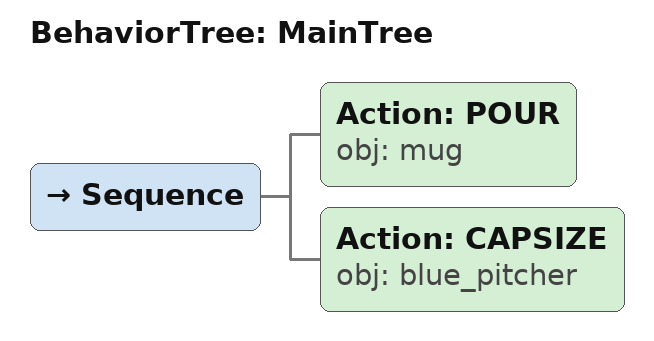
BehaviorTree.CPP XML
<root main_tree_to_execute="MainTree">
  <BehaviorTree ID="MainTree">
    <Sequence>
      <!-- Pour into mug -->
      <Action ID="POUR" obj="mug" />
      <!-- Capsize blue_pitcher -->
      <Action ID="CAPSIZE" obj="blue_pitcher" />
    </Sequence>
  </BehaviorTree>
</root>
